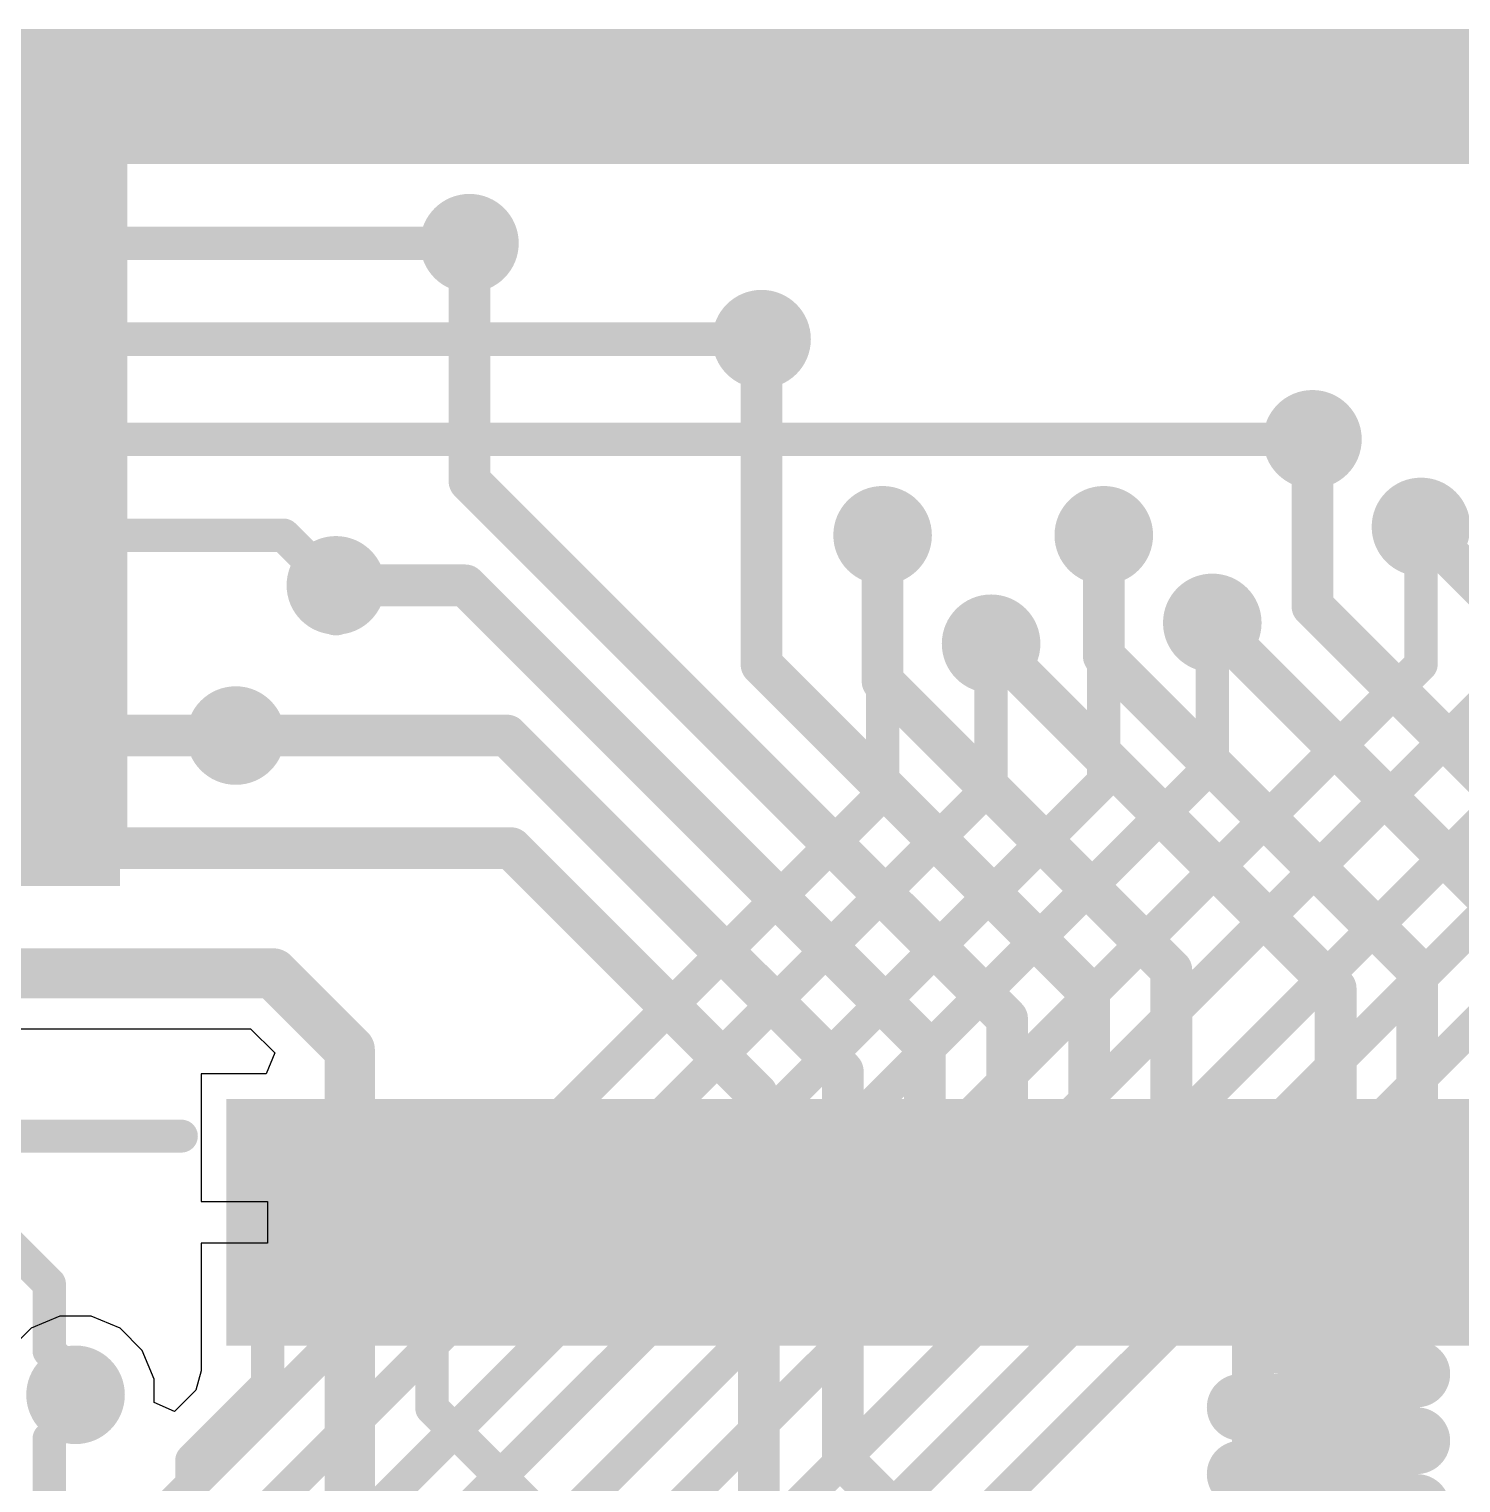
# Model space of a CAD drawing. Header units: millimetres. Extents: x -0.43 to 2.06, y -0.4 to 2.49.
# Drawn here: x 0.4395 to 0.7826, y 2.1369 to 2.4853 of the extents above; entities that cross this region are included whole.
import ezdxf

# ---------------------------------------------------------------- set-up
doc = ezdxf.new("R2010")
doc.units = ezdxf.units.MM
doc.header["$MEASUREMENT"] = 0
for name, color, linetype in [('BottomLayer', 5, 'Continuous'), ('Mechanical2', 216, 'Continuous'), ('TopLayer', 1, 'Continuous'), ('TopOverlay', 2, 'Continuous'), ('TopPaste', 8, 'Continuous'), ('TopSolder', 216, 'Continuous'), ('ViaHoleLayer', 16, 'Continuous')]:
    doc.layers.add(name, color=color, linetype=linetype)

# ---------------------------------------------------------------- blocks, each defined once
blk = doc.blocks.new('FH12A_40S_0_5SH_55__96')
at = {"layer": 'TopLayer'}
for points in [[(-0.49409, 0.10728), (-0.42323, 0.10728), (-0.42323, 0.02067), (-0.49409, 0.02067)], [(-0.38976, -0.03839), (-0.37795, -0.03839), (-0.37795, -0.08957), (-0.38976, -0.08957)], [(-0.37008, -0.03839), (-0.35827, -0.03839), (-0.35827, -0.08957), (-0.37008, -0.08957)], [(-0.35039, -0.03839), (-0.33858, -0.03839), (-0.33858, -0.08957), (-0.35039, -0.08957)], [(-0.33071, -0.03839), (-0.3189, -0.03839), (-0.3189, -0.08957), (-0.33071, -0.08957)], [(-0.31102, -0.03839), (-0.29921, -0.03839), (-0.29921, -0.08957), (-0.31102, -0.08957)], [(-0.29134, -0.03839), (-0.27953, -0.03839), (-0.27953, -0.08957), (-0.29134, -0.08957)], [(-0.27165, -0.03839), (-0.25984, -0.03839), (-0.25984, -0.08957), (-0.27165, -0.08957)], [(-0.25197, -0.03839), (-0.24016, -0.03839), (-0.24016, -0.08957), (-0.25197, -0.08957)], [(-0.23228, -0.03839), (-0.22047, -0.03839), (-0.22047, -0.08957), (-0.23228, -0.08957)], [(-0.2126, -0.03839), (-0.20079, -0.03839), (-0.20079, -0.08957), (-0.2126, -0.08957)], [(-0.19291, -0.03839), (-0.1811, -0.03839), (-0.1811, -0.08957), (-0.19291, -0.08957)], [(-0.17323, -0.03839), (-0.16142, -0.03839), (-0.16142, -0.08957), (-0.17323, -0.08957)], [(-0.15354, -0.03839), (-0.14173, -0.03839), (-0.14173, -0.08957), (-0.15354, -0.08957)], [(-0.13386, -0.03839), (-0.12205, -0.03839), (-0.12205, -0.08957), (-0.13386, -0.08957)], [(-0.11417, -0.03839), (-0.10236, -0.03839), (-0.10236, -0.08957), (-0.11417, -0.08957)]]:
    blk.add_hatch(color=1, dxfattribs=at).paths.add_polyline_path(points)
at = {"layer": 'TopPaste'}
for points in [[(-0.49409, 0.10728), (-0.42323, 0.10728), (-0.42323, 0.02067), (-0.49409, 0.02067)], [(-0.38976, -0.03839), (-0.37795, -0.03839), (-0.37795, -0.08957), (-0.38976, -0.08957)], [(-0.37008, -0.03839), (-0.35827, -0.03839), (-0.35827, -0.08957), (-0.37008, -0.08957)], [(-0.35039, -0.03839), (-0.33858, -0.03839), (-0.33858, -0.08957), (-0.35039, -0.08957)], [(-0.33071, -0.03839), (-0.3189, -0.03839), (-0.3189, -0.08957), (-0.33071, -0.08957)], [(-0.31102, -0.03839), (-0.29921, -0.03839), (-0.29921, -0.08957), (-0.31102, -0.08957)], [(-0.29134, -0.03839), (-0.27953, -0.03839), (-0.27953, -0.08957), (-0.29134, -0.08957)], [(-0.27165, -0.03839), (-0.25984, -0.03839), (-0.25984, -0.08957), (-0.27165, -0.08957)], [(-0.25197, -0.03839), (-0.24016, -0.03839), (-0.24016, -0.08957), (-0.25197, -0.08957)], [(-0.23228, -0.03839), (-0.22047, -0.03839), (-0.22047, -0.08957), (-0.23228, -0.08957)], [(-0.2126, -0.03839), (-0.20079, -0.03839), (-0.20079, -0.08957), (-0.2126, -0.08957)], [(-0.19291, -0.03839), (-0.1811, -0.03839), (-0.1811, -0.08957), (-0.19291, -0.08957)], [(-0.17323, -0.03839), (-0.16142, -0.03839), (-0.16142, -0.08957), (-0.17323, -0.08957)], [(-0.15354, -0.03839), (-0.14173, -0.03839), (-0.14173, -0.08957), (-0.15354, -0.08957)], [(-0.13386, -0.03839), (-0.12205, -0.03839), (-0.12205, -0.08957), (-0.13386, -0.08957)], [(-0.11417, -0.03839), (-0.10236, -0.03839), (-0.10236, -0.08957), (-0.11417, -0.08957)]]:
    blk.add_hatch(color=8, dxfattribs=at).paths.add_polyline_path(points)
at = {"layer": 'TopSolder'}
for points in [[(-0.49809, 0.11128), (-0.41923, 0.11128), (-0.41923, 0.01667), (-0.49809, 0.01667)], [(-0.39376, -0.03439), (-0.37395, -0.03439), (-0.37395, -0.09357), (-0.39376, -0.09357)], [(-0.37408, -0.03439), (-0.35427, -0.03439), (-0.35427, -0.09357), (-0.37408, -0.09357)], [(-0.35439, -0.03439), (-0.33458, -0.03439), (-0.33458, -0.09357), (-0.35439, -0.09357)], [(-0.33471, -0.03439), (-0.3149, -0.03439), (-0.3149, -0.09357), (-0.33471, -0.09357)], [(-0.31502, -0.03439), (-0.29521, -0.03439), (-0.29521, -0.09357), (-0.31502, -0.09357)], [(-0.29534, -0.03439), (-0.27553, -0.03439), (-0.27553, -0.09357), (-0.29534, -0.09357)], [(-0.27565, -0.03439), (-0.25584, -0.03439), (-0.25584, -0.09357), (-0.27565, -0.09357)], [(-0.25597, -0.03439), (-0.23616, -0.03439), (-0.23616, -0.09357), (-0.25597, -0.09357)], [(-0.23628, -0.03439), (-0.21647, -0.03439), (-0.21647, -0.09357), (-0.23628, -0.09357)], [(-0.2166, -0.03439), (-0.19679, -0.03439), (-0.19679, -0.09357), (-0.2166, -0.09357)], [(-0.19691, -0.03439), (-0.1771, -0.03439), (-0.1771, -0.09357), (-0.19691, -0.09357)], [(-0.17723, -0.03439), (-0.15742, -0.03439), (-0.15742, -0.09357), (-0.17723, -0.09357)], [(-0.15754, -0.03439), (-0.13773, -0.03439), (-0.13773, -0.09357), (-0.15754, -0.09357)], [(-0.13786, -0.03439), (-0.11805, -0.03439), (-0.11805, -0.09357), (-0.13786, -0.09357)], [(-0.11817, -0.03439), (-0.09836, -0.03439), (-0.09836, -0.09357), (-0.11817, -0.09357)], [(-0.09849, -0.03439), (-0.07868, -0.03439), (-0.07868, -0.09357), (-0.09849, -0.09357)]]:
    blk.add_hatch(color=216, dxfattribs=at).paths.add_polyline_path(points)
at = {"layer": 'TopOverlay', "const_width": 0.00787}
for points in [[(-0.48622, 0.20866), (0.48622, 0.20866)], [(-0.48622, -0.04331), (-0.40453, -0.04331)]]:
    blk.add_lwpolyline(points, dxfattribs=at)
at = {"layer": 'TopOverlay', "const_width": 0.00394}
blk.add_lwpolyline([(-0.4065, -0.04331, 1), (-0.40256, -0.04331, 1)], format="xyb", close=True, dxfattribs=at)

msp = doc.modelspace()

# ---------------------------------------------------------------- hatches: boundary and pattern name
at = {"layer": 'BottomLayer'}
h = msp.add_hatch(color=5, dxfattribs=at)
edge = h.paths.add_edge_path()
edge.add_arc((0.545, 2.434), 0.01181, 0, 360)
h = msp.add_hatch(color=5, dxfattribs=at)
edge = h.paths.add_edge_path()
edge.add_arc((0.615, 2.411), 0.01181, 0, 360)
h = msp.add_hatch(color=5, dxfattribs=at)
edge = h.paths.add_edge_path()
edge.add_arc((0.747, 2.387), 0.01181, 0, 360)
h = msp.add_hatch(color=5, dxfattribs=at)
edge = h.paths.add_edge_path()
edge.add_arc((0.773, 2.366), 0.01181, 0, 360)
h = msp.add_hatch(color=5, dxfattribs=at)
edge = h.paths.add_edge_path()
edge.add_arc((0.644, 2.364), 0.01181, 0, 360)
h = msp.add_hatch(color=5, dxfattribs=at)
edge = h.paths.add_edge_path()
edge.add_arc((0.697, 2.364), 0.01181, 0, 360)
h = msp.add_hatch(color=5, dxfattribs=at)
edge = h.paths.add_edge_path()
edge.add_arc((0.513, 2.352), 0.01181, 0, 360)
h = msp.add_hatch(color=5, dxfattribs=at)
edge = h.paths.add_edge_path()
edge.add_arc((0.723, 2.343), 0.01181, 0, 360)
h = msp.add_hatch(color=5, dxfattribs=at)
edge = h.paths.add_edge_path()
edge.add_arc((0.67, 2.338), 0.01181, 0, 360)
h = msp.add_hatch(color=5, dxfattribs=at)
edge = h.paths.add_edge_path()
edge.add_arc((0.489, 2.316), 0.01181, 0, 360)
h = msp.add_hatch(color=5, dxfattribs=at)
edge = h.paths.add_edge_path()
edge.add_arc((0.45062, 2.158), 0.01181, 0, 360)
at = {"layer": 'TopLayer'}
for points in [[(-0.128, 2.401), (0.455, 2.401), (0.455, 2.473), (-0.128, 2.473)], [(0.384, 2.284), (0.463, 2.284), (0.463, 2.472), (0.384, 2.472)], [(0.425, 2.453), (1.418, 2.453), (1.418, 2.473), (0.425, 2.473)]]:
    msp.add_hatch(color=1, dxfattribs=at).paths.add_polyline_path(points)
h = msp.add_hatch(color=1, dxfattribs=at)
edge = h.paths.add_edge_path()
edge.add_arc((0.545, 2.434), 0.01181, 0, 360)
h = msp.add_hatch(color=1, dxfattribs=at)
edge = h.paths.add_edge_path()
edge.add_arc((0.615, 2.411), 0.01181, 0, 360)
h = msp.add_hatch(color=1, dxfattribs=at)
edge = h.paths.add_edge_path()
edge.add_arc((0.747, 2.387), 0.01181, 0, 360)
h = msp.add_hatch(color=1, dxfattribs=at)
edge = h.paths.add_edge_path()
edge.add_arc((0.773, 2.366), 0.01181, 0, 360)
h = msp.add_hatch(color=1, dxfattribs=at)
edge = h.paths.add_edge_path()
edge.add_arc((0.644, 2.364), 0.01181, 0, 360)
h = msp.add_hatch(color=1, dxfattribs=at)
edge = h.paths.add_edge_path()
edge.add_arc((0.697, 2.364), 0.01181, 0, 360)
h = msp.add_hatch(color=1, dxfattribs=at)
edge = h.paths.add_edge_path()
edge.add_arc((0.513, 2.352), 0.01181, 0, 360)
h = msp.add_hatch(color=1, dxfattribs=at)
edge = h.paths.add_edge_path()
edge.add_arc((0.723, 2.343), 0.01181, 0, 360)
h = msp.add_hatch(color=1, dxfattribs=at)
edge = h.paths.add_edge_path()
edge.add_arc((0.67, 2.338), 0.01181, 0, 360)
h = msp.add_hatch(color=1, dxfattribs=at)
edge = h.paths.add_edge_path()
edge.add_arc((0.489, 2.316), 0.01181, 0, 360)
h = msp.add_hatch(color=1, dxfattribs=at)
edge = h.paths.add_edge_path()
edge.add_arc((0.45062, 2.158), 0.01181, 0, 360)
at = {"layer": 'ViaHoleLayer'}
h = msp.add_hatch(color=16, dxfattribs=at)
edge = h.paths.add_edge_path()
edge.add_arc((0.545, 2.434), 0.00591, 0, 360)
h = msp.add_hatch(color=16, dxfattribs=at)
edge = h.paths.add_edge_path()
edge.add_arc((0.615, 2.411), 0.00591, 0, 360)
h = msp.add_hatch(color=16, dxfattribs=at)
edge = h.paths.add_edge_path()
edge.add_arc((0.747, 2.387), 0.00591, 0, 360)
h = msp.add_hatch(color=16, dxfattribs=at)
edge = h.paths.add_edge_path()
edge.add_arc((0.644, 2.364), 0.00591, 0, 360)
h = msp.add_hatch(color=16, dxfattribs=at)
edge = h.paths.add_edge_path()
edge.add_arc((0.697, 2.364), 0.00591, 0, 360)
h = msp.add_hatch(color=16, dxfattribs=at)
edge = h.paths.add_edge_path()
edge.add_arc((0.773, 2.366), 0.00591, 0, 360)
h = msp.add_hatch(color=16, dxfattribs=at)
edge = h.paths.add_edge_path()
edge.add_arc((0.513, 2.352), 0.00591, 0, 360)
h = msp.add_hatch(color=16, dxfattribs=at)
edge = h.paths.add_edge_path()
edge.add_arc((0.723, 2.343), 0.00591, 0, 360)
h = msp.add_hatch(color=16, dxfattribs=at)
edge = h.paths.add_edge_path()
edge.add_arc((0.67, 2.338), 0.00591, 0, 360)
h = msp.add_hatch(color=16, dxfattribs=at)
edge = h.paths.add_edge_path()
edge.add_arc((0.489, 2.316), 0.00591, 0, 360)
h = msp.add_hatch(color=16, dxfattribs=at)
edge = h.paths.add_edge_path()
edge.add_arc((0.45062, 2.158), 0.00591, 0, 360)

# ---------------------------------------------------------------- linework, layer by layer
at = {"layer": 'BottomLayer'}
for points, const_width in [([(0.222, 2.434), (0.545, 2.434)], 0.008), ([(0.23, 2.411), (0.615, 2.411)], 0.008), ([(0.231, 2.387), (0.747, 2.387)], 0.008), ([(0.773, 2.333), (0.773, 2.366)], 0.008), ([(0.259, 2.364), (0.5005, 2.364)], 0.008), ([(0.5005, 2.364), (0.5125, 2.352)], 0.008), ([(0.644, 2.302), (0.644, 2.364)], 0.008), ([(0.697, 2.305), (0.697, 2.364)], 0.008), ([(0.5125, 2.352), (0.513, 2.352)], 0.008), ([(0.723, 2.309), (0.723, 2.343)], 0.008), ([(0.669, 2.338), (0.67, 2.337)], 0.008), ([(0.241, 1.777), (0.798, 2.334)], 0.008), ([(0.67, 2.304), (0.67, 2.337)], 0.008), ([(0.2153, 1.7753), (0.773, 2.333)], 0.008), ([(0.3153, 1.8003), (0.847, 2.332)], 0.008), ([(0.335, 1.796), (0.871, 2.332)], 0.008), ([(0.2653, 1.7733), (0.822, 2.33)], 0.008), ([(0.25, 2.316), (0.489, 2.316)], 0.01), ([(0.1653, 1.7513), (0.723, 2.309)], 0.008), ([(0.0653, 1.6993), (0.67, 2.304)], 0.008), ([(0.1153, 1.7233), (0.697, 2.305)], 0.008), ([(0.0153, 1.6733), (0.644, 2.302)], 0.008), ([(0.775, 2.202), (0.873, 2.3)], 0.008), ([(0.42489, 2.204), (0.44431, 2.18458)], 0.008), ([(0.775, 2.19939), (0.775, 2.202)], 0.008), ([(0.775, 2.183), (0.775, 2.19939)], 0.008), ([(0.44431, 2.16854), (0.44431, 2.18458)], 0.008), ([(0.73921, 2.175), (0.767, 2.175)], 0.008), ([(0.44431, 2.16854), (0.45062, 2.16223)], 0.008), ([(0.73921, 2.167), (0.772, 2.167)], 0.008), ([(0.45062, 2.158), (0.45062, 2.16223)], 0.008), ([(0.72969, 2.159), (0.772, 2.159)], 0.008), ([(0.72969, 2.151), (0.772, 2.151)], 0.008), ([(0.72969, 2.143), (0.772, 2.143)], 0.008), ([(0.72969, 2.135), (0.772, 2.135)], 0.008)]:
    msp.add_lwpolyline(points, dxfattribs=dict(at, const_width=const_width))
for points, const_width in [([(0.543, 2.434, 1), (0.547, 2.434, 1)], 0.004), ([(0.613, 2.411, 1), (0.617, 2.411, 1)], 0.004), ([(0.745, 2.387, 1), (0.749, 2.387, 1)], 0.004), ([(0.771, 2.366, 1), (0.775, 2.366, 1)], 0.004), ([(0.4985, 2.364, 1), (0.5025, 2.364, 1)], 0.004), ([(0.4985, 2.364, 1), (0.5025, 2.364, 1)], 0.004), ([(0.642, 2.364, 1), (0.646, 2.364, 1)], 0.004), ([(0.695, 2.364, 1), (0.699, 2.364, 1)], 0.004), ([(0.5105, 2.352, 1), (0.5145, 2.352, 1)], 0.004), ([(0.5105, 2.352, 1), (0.5145, 2.352, 1)], 0.004), ([(0.511, 2.352, 1), (0.515, 2.352, 1)], 0.004), ([(0.721, 2.343, 1), (0.725, 2.343, 1)], 0.004), ([(0.667, 2.338, 1), (0.671, 2.338, 1)], 0.004), ([(0.668, 2.337, 1), (0.672, 2.337, 1)], 0.004), ([(0.668, 2.337, 1), (0.672, 2.337, 1)], 0.004), ([(0.771, 2.333, 1), (0.775, 2.333, 1)], 0.004), ([(0.771, 2.333, 1), (0.775, 2.333, 1)], 0.004), ([(0.4865, 2.316, 1), (0.4915, 2.316, 1)], 0.005), ([(0.721, 2.309, 1), (0.725, 2.309, 1)], 0.004), ([(0.721, 2.309, 1), (0.725, 2.309, 1)], 0.004), ([(0.668, 2.304, 1), (0.672, 2.304, 1)], 0.004), ([(0.668, 2.304, 1), (0.672, 2.304, 1)], 0.004), ([(0.695, 2.305, 1), (0.699, 2.305, 1)], 0.004), ([(0.695, 2.305, 1), (0.699, 2.305, 1)], 0.004), ([(0.642, 2.302, 1), (0.646, 2.302, 1)], 0.004), ([(0.642, 2.302, 1), (0.646, 2.302, 1)], 0.004), ([(0.773, 2.202, 1), (0.777, 2.202, 1)], 0.004), ([(0.773, 2.202, 1), (0.777, 2.202, 1)], 0.004), ([(0.773, 2.19939, 1), (0.777, 2.19939, 1)], 0.004), ([(0.773, 2.19939, 1), (0.777, 2.19939, 1)], 0.004), ([(0.44231, 2.18458, 1), (0.44631, 2.18458, 1)], 0.004), ([(0.44231, 2.18458, 1), (0.44631, 2.18458, 1)], 0.004), ([(0.773, 2.183, 1), (0.777, 2.183, 1)], 0.004), ([(0.773, 2.183, 1), (0.777, 2.183, 1)], 0.004), ([(0.73721, 2.175, 1), (0.74121, 2.175, 1)], 0.004), ([(0.73721, 2.175, 1), (0.74121, 2.175, 1)], 0.004), ([(0.765, 2.175, 1), (0.769, 2.175, 1)], 0.004), ([(0.765, 2.175, 1), (0.769, 2.175, 1)], 0.004), ([(0.44231, 2.16854, 1), (0.44631, 2.16854, 1)], 0.004), ([(0.44231, 2.16854, 1), (0.44631, 2.16854, 1)], 0.004), ([(0.73721, 2.167, 1), (0.74121, 2.167, 1)], 0.004), ([(0.73721, 2.167, 1), (0.74121, 2.167, 1)], 0.004), ([(0.77, 2.167, 1), (0.774, 2.167, 1)], 0.004), ([(0.77, 2.167, 1), (0.774, 2.167, 1)], 0.004), ([(0.44862, 2.16223, 1), (0.45262, 2.16223, 1)], 0.004), ([(0.44862, 2.16223, 1), (0.45262, 2.16223, 1)], 0.004), ([(0.44862, 2.158, 1), (0.45262, 2.158, 1)], 0.004), ([(0.72769, 2.159, 1), (0.73169, 2.159, 1)], 0.004), ([(0.72769, 2.159, 1), (0.73169, 2.159, 1)], 0.004), ([(0.77, 2.159, 1), (0.774, 2.159, 1)], 0.004), ([(0.77, 2.159, 1), (0.774, 2.159, 1)], 0.004), ([(0.72769, 2.151, 1), (0.73169, 2.151, 1)], 0.004), ([(0.72769, 2.151, 1), (0.73169, 2.151, 1)], 0.004), ([(0.77, 2.151, 1), (0.774, 2.151, 1)], 0.004), ([(0.77, 2.151, 1), (0.774, 2.151, 1)], 0.004), ([(0.72769, 2.143, 1), (0.73169, 2.143, 1)], 0.004), ([(0.72769, 2.143, 1), (0.73169, 2.143, 1)], 0.004), ([(0.77, 2.143, 1), (0.774, 2.143, 1)], 0.004), ([(0.77, 2.143, 1), (0.774, 2.143, 1)], 0.004), ([(0.72769, 2.135, 1), (0.73169, 2.135, 1)], 0.004), ([(0.72769, 2.135, 1), (0.73169, 2.135, 1)], 0.004), ([(0.77, 2.135, 1), (0.774, 2.135, 1)], 0.004), ([(0.77, 2.135, 1), (0.774, 2.135, 1)], 0.004)]:
    msp.add_lwpolyline(points, format="xyb", close=True, dxfattribs=dict(at, const_width=const_width))
at = {"layer": 'BottomLayer', "const_width": 0.008}
for points in [[(0.775, 2.183, -0.414214), (0.767, 2.175)], [(0.73921, 2.167, -1), (0.73921, 2.175)], [(0.772, 2.167, -1), (0.772, 2.159)], [(0.72969, 2.151, -1), (0.72969, 2.159)], [(0.772, 2.151, -1), (0.772, 2.143)], [(0.72969, 2.135, -1), (0.72969, 2.143)], [(0.772, 2.135, -1), (0.772, 2.127)]]:
    msp.add_lwpolyline(points, format="xyb", dxfattribs=at)
at = {"layer": 'Mechanical2', "const_width": 0.01}
msp.add_lwpolyline([(-0.19685, 2.48032), (2.00787, 2.48032)], dxfattribs=at)
at = {"layer": 'TopLayer'}
for p, q in [((0.35314, 2.24575), (0.49251, 2.24575)), ((0.49251, 2.24575), (0.49833, 2.23992)), ((0.49833, 2.23992), (0.49626, 2.23492)), ((0.49626, 2.23492), (0.48075, 2.23492)), ((0.48075, 2.23492), (0.48075, 2.20433)), ((0.48075, 2.20433), (0.49665, 2.20433)), ((0.49665, 2.20433), (0.49665, 2.19433)), ((0.49665, 2.19433), (0.48075, 2.19433)), ((0.48075, 2.19433), (0.48075, 2.16374)), ((0.44688, 2.17681), (0.43997, 2.17395)), ((0.45436, 2.17681), (0.44688, 2.17681)), ((0.46128, 2.17395), (0.45436, 2.17681)), ((0.43997, 2.17395), (0.43531, 2.16929)), ((0.46657, 2.16866), (0.46128, 2.17395)), ((0.46943, 2.16174), (0.46657, 2.16866)), ((0.46943, 2.15616), (0.46943, 2.16174)), ((0.48075, 2.16374), (0.47946, 2.15911)), ((0.48075, 2.16374), (0.48075, 2.16374)), ((0.48075, 2.16374), (0.48075, 2.16374)), ((0.47946, 2.15911), (0.47431, 2.15397)), ((0.47431, 2.15397), (0.46943, 2.15616))]:
    msp.add_line(p, q, dxfattribs=at)
for points, const_width in [([(0.545, 2.377), (0.545, 2.434)], 0.01), ([(0.615, 2.333), (0.615, 2.411)], 0.01), ([(0.747, 2.347), (0.747, 2.387)], 0.01), ([(0.545, 2.377), (0.67382, 2.24818)], 0.01), ([(0.773, 2.366), (0.788, 2.351)], 0.01), ([(0.644, 2.329), (0.644, 2.364)], 0.01), ([(0.697, 2.33504), (0.697, 2.364)], 0.01), ([(0.513, 2.352), (0.544, 2.352)], 0.01), ([(0.544, 2.352), (0.65413, 2.24187)], 0.01), ([(0.513, 2.345), (0.5165, 2.3485)], 0.01), ([(0.747, 2.347), (0.81161, 2.28239)], 0.01), ([(0.723, 2.343), (0.79193, 2.27407)], 0.01), ([(0.67, 2.338), (0.75256, 2.25544)], 0.01), ([(0.615, 2.333), (0.6935, 2.2545)], 0.01), ([(0.697, 2.33504), (0.76956, 2.26248)], 0.01), ([(0.644, 2.329), (0.71319, 2.25981)], 0.01), ([(0.489, 2.316), (0.554, 2.316)], 0.01), ([(0.554, 2.316), (0.63445, 2.23555)], 0.01), ([(0.424, 2.289), (0.555, 2.289)], 0.01), ([(0.555, 2.289), (0.61386, 2.23014)], 0.01), ([(0.328, 2.259), (0.498, 2.259)], 0.012), ([(0.498, 2.259), (0.51634, 2.24066)], 0.012), ([(0.71319, 2.19933), (0.71319, 2.25981)], 0.01), ([(0.76956, 2.26244), (0.76956, 2.26248)], 0.01), ([(0.76956, 2.26244), (0.77212, 2.25988)], 0.01), ([(0.77212, 2.19945), (0.77212, 2.25988)], 0.01), ([(0.6935, 2.19933), (0.6935, 2.2545)], 0.01), ([(0.75256, 2.19933), (0.75256, 2.25544)], 0.01), ([(0.67382, 2.19933), (0.67382, 2.24818)], 0.01), ([(0.51634, 2.19933), (0.51634, 2.24066)], 0.012), ([(0.65413, 2.19933), (0.65413, 2.24187)], 0.01), ([(0.63445, 2.19933), (0.63445, 2.23555)], 0.01), ([(0.61386, 2.19983), (0.61386, 2.23014)], 0.01), ([(0.49665, 2.16045), (0.49665, 2.19933)], 0.008), ([(0.51634, 2.11413), (0.51634, 2.19933)], 0.012), ([(0.53602, 2.1548), (0.53602, 2.19933)], 0.008), ([(0.61386, 2.19983), (0.61436, 2.19933)], 0.01), ([(0.61436, 2.04736), (0.61436, 2.19933)], 0.01), ([(0.63445, 2.14255), (0.63445, 2.19933)], 0.01), ([(0.73275, 2.1992), (0.73287, 2.19933)], 0.01), ([(0.73275, 2.11175), (0.73275, 2.1992)], 0.01), ([(0.77212, 2.19945), (0.77224, 2.19933)], 0.01), ([(0.47851, 2.14231), (0.49665, 2.16045)], 0.008), ([(0.53602, 2.1548), (0.57551, 2.11531)], 0.008), ([(0.44431, 2.11822), (0.44431, 2.14746)], 0.008), ([(0.63445, 2.14255), (0.655, 2.122)], 0.01), ([(0.47851, 2.11331), (0.47851, 2.14231)], 0.008)]:
    msp.add_lwpolyline(points, dxfattribs=dict(at, const_width=const_width))
for points, const_width in [([(0.5425, 2.434, 1), (0.5475, 2.434, 1)], 0.005), ([(0.6125, 2.411, 1), (0.6175, 2.411, 1)], 0.005), ([(0.7445, 2.387, 1), (0.7495, 2.387, 1)], 0.005), ([(0.5425, 2.377, 1), (0.5475, 2.377, 1)], 0.005), ([(0.5425, 2.377, 1), (0.5475, 2.377, 1)], 0.005), ([(0.7705, 2.366, 1), (0.7755, 2.366, 1)], 0.005), ([(0.6415, 2.364, 1), (0.6465, 2.364, 1)], 0.005), ([(0.6945, 2.364, 1), (0.6995, 2.364, 1)], 0.005), ([(0.5105, 2.352, 1), (0.5155, 2.352, 1)], 0.005), ([(0.5415, 2.352, 1), (0.5465, 2.352, 1)], 0.005), ([(0.5415, 2.352, 1), (0.5465, 2.352, 1)], 0.005), ([(0.514, 2.3485, 1), (0.519, 2.3485, 1)], 0.005), ([(0.7445, 2.347, 1), (0.7495, 2.347, 1)], 0.005), ([(0.7445, 2.347, 1), (0.7495, 2.347, 1)], 0.005), ([(0.5105, 2.345, 1), (0.5155, 2.345, 1)], 0.005), ([(0.7205, 2.343, 1), (0.7255, 2.343, 1)], 0.005), ([(0.6675, 2.338, 1), (0.6725, 2.338, 1)], 0.005), ([(0.6125, 2.333, 1), (0.6175, 2.333, 1)], 0.005), ([(0.6125, 2.333, 1), (0.6175, 2.333, 1)], 0.005), ([(0.6945, 2.33504, 1), (0.6995, 2.33504, 1)], 0.005), ([(0.6945, 2.33504, 1), (0.6995, 2.33504, 1)], 0.005), ([(0.6415, 2.329, 1), (0.6465, 2.329, 1)], 0.005), ([(0.6415, 2.329, 1), (0.6465, 2.329, 1)], 0.005), ([(0.4865, 2.316, 1), (0.4915, 2.316, 1)], 0.005), ([(0.5515, 2.316, 1), (0.5565, 2.316, 1)], 0.005), ([(0.5515, 2.316, 1), (0.5565, 2.316, 1)], 0.005), ([(0.5525, 2.289, 1), (0.5575, 2.289, 1)], 0.005), ([(0.5525, 2.289, 1), (0.5575, 2.289, 1)], 0.005), ([(0.495, 2.259, 1), (0.501, 2.259, 1)], 0.006), ([(0.495, 2.259, 1), (0.501, 2.259, 1)], 0.006), ([(0.71069, 2.25981, 1), (0.71569, 2.25981, 1)], 0.005), ([(0.71069, 2.25981, 1), (0.71569, 2.25981, 1)], 0.005), ([(0.76706, 2.26248, 1), (0.77206, 2.26248, 1)], 0.005), ([(0.76706, 2.26248, 1), (0.77206, 2.26248, 1)], 0.005), ([(0.76706, 2.26244, 1), (0.77206, 2.26244, 1)], 0.005), ([(0.76706, 2.26244, 1), (0.77206, 2.26244, 1)], 0.005), ([(0.76962, 2.25988, 1), (0.77462, 2.25988, 1)], 0.005), ([(0.76962, 2.25988, 1), (0.77462, 2.25988, 1)], 0.005), ([(0.691, 2.2545, 1), (0.696, 2.2545, 1)], 0.005), ([(0.691, 2.2545, 1), (0.696, 2.2545, 1)], 0.005), ([(0.75006, 2.25544, 1), (0.75506, 2.25544, 1)], 0.005), ([(0.75006, 2.25544, 1), (0.75506, 2.25544, 1)], 0.005), ([(0.67132, 2.24818, 1), (0.67632, 2.24818, 1)], 0.005), ([(0.67132, 2.24818, 1), (0.67632, 2.24818, 1)], 0.005), ([(0.51334, 2.24066, 1), (0.51934, 2.24066, 1)], 0.006), ([(0.51334, 2.24066, 1), (0.51934, 2.24066, 1)], 0.006), ([(0.65163, 2.24187, 1), (0.65663, 2.24187, 1)], 0.005), ([(0.65163, 2.24187, 1), (0.65663, 2.24187, 1)], 0.005), ([(0.63195, 2.23555, 1), (0.63695, 2.23555, 1)], 0.005), ([(0.63195, 2.23555, 1), (0.63695, 2.23555, 1)], 0.005), ([(0.61136, 2.23014, 1), (0.61636, 2.23014, 1)], 0.005), ([(0.61136, 2.23014, 1), (0.61636, 2.23014, 1)], 0.005), ([(0.49465, 2.19933, 1), (0.49865, 2.19933, 1)], 0.004), ([(0.51334, 2.19933, 1), (0.51934, 2.19933, 1)], 0.006), ([(0.51334, 2.19933, 1), (0.51934, 2.19933, 1)], 0.006), ([(0.53402, 2.19933, 1), (0.53802, 2.19933, 1)], 0.004), ([(0.61136, 2.19983, 1), (0.61636, 2.19983, 1)], 0.005), ([(0.61136, 2.19983, 1), (0.61636, 2.19983, 1)], 0.005), ([(0.61186, 2.19933, 1), (0.61686, 2.19933, 1)], 0.005), ([(0.61186, 2.19933, 1), (0.61686, 2.19933, 1)], 0.005), ([(0.63195, 2.19933, 1), (0.63695, 2.19933, 1)], 0.005), ([(0.63195, 2.19933, 1), (0.63695, 2.19933, 1)], 0.005), ([(0.65163, 2.19933, 1), (0.65663, 2.19933, 1)], 0.005), ([(0.67132, 2.19933, 1), (0.67632, 2.19933, 1)], 0.005), ([(0.691, 2.19933, 1), (0.696, 2.19933, 1)], 0.005), ([(0.71069, 2.19933, 1), (0.71569, 2.19933, 1)], 0.005), ([(0.73025, 2.1992, 1), (0.73525, 2.1992, 1)], 0.005), ([(0.73025, 2.1992, 1), (0.73525, 2.1992, 1)], 0.005), ([(0.73037, 2.19933, 1), (0.73537, 2.19933, 1)], 0.005), ([(0.75006, 2.19933, 1), (0.75506, 2.19933, 1)], 0.005), ([(0.76962, 2.19945, 1), (0.77462, 2.19945, 1)], 0.005), ([(0.76962, 2.19945, 1), (0.77462, 2.19945, 1)], 0.005), ([(0.76974, 2.19933, 1), (0.77474, 2.19933, 1)], 0.005), ([(0.49465, 2.16045, 1), (0.49865, 2.16045, 1)], 0.004), ([(0.49465, 2.16045, 1), (0.49865, 2.16045, 1)], 0.004), ([(0.53402, 2.1548, 1), (0.53802, 2.1548, 1)], 0.004), ([(0.53402, 2.1548, 1), (0.53802, 2.1548, 1)], 0.004), ([(0.44231, 2.14746, 1), (0.44631, 2.14746, 1)], 0.004), ([(0.63195, 2.14255, 1), (0.63695, 2.14255, 1)], 0.005), ([(0.63195, 2.14255, 1), (0.63695, 2.14255, 1)], 0.005), ([(0.47651, 2.14231, 1), (0.48051, 2.14231, 1)], 0.004), ([(0.47651, 2.14231, 1), (0.48051, 2.14231, 1)], 0.004)]:
    msp.add_lwpolyline(points, format="xyb", close=True, dxfattribs=dict(at, const_width=const_width))

# ---------------------------------------------------------------- block references
msp.add_blockref('FH12A_40S_0_5SH_55__96', (0.88051, 2.26331))

doc.saveas('drawing.dxf')
